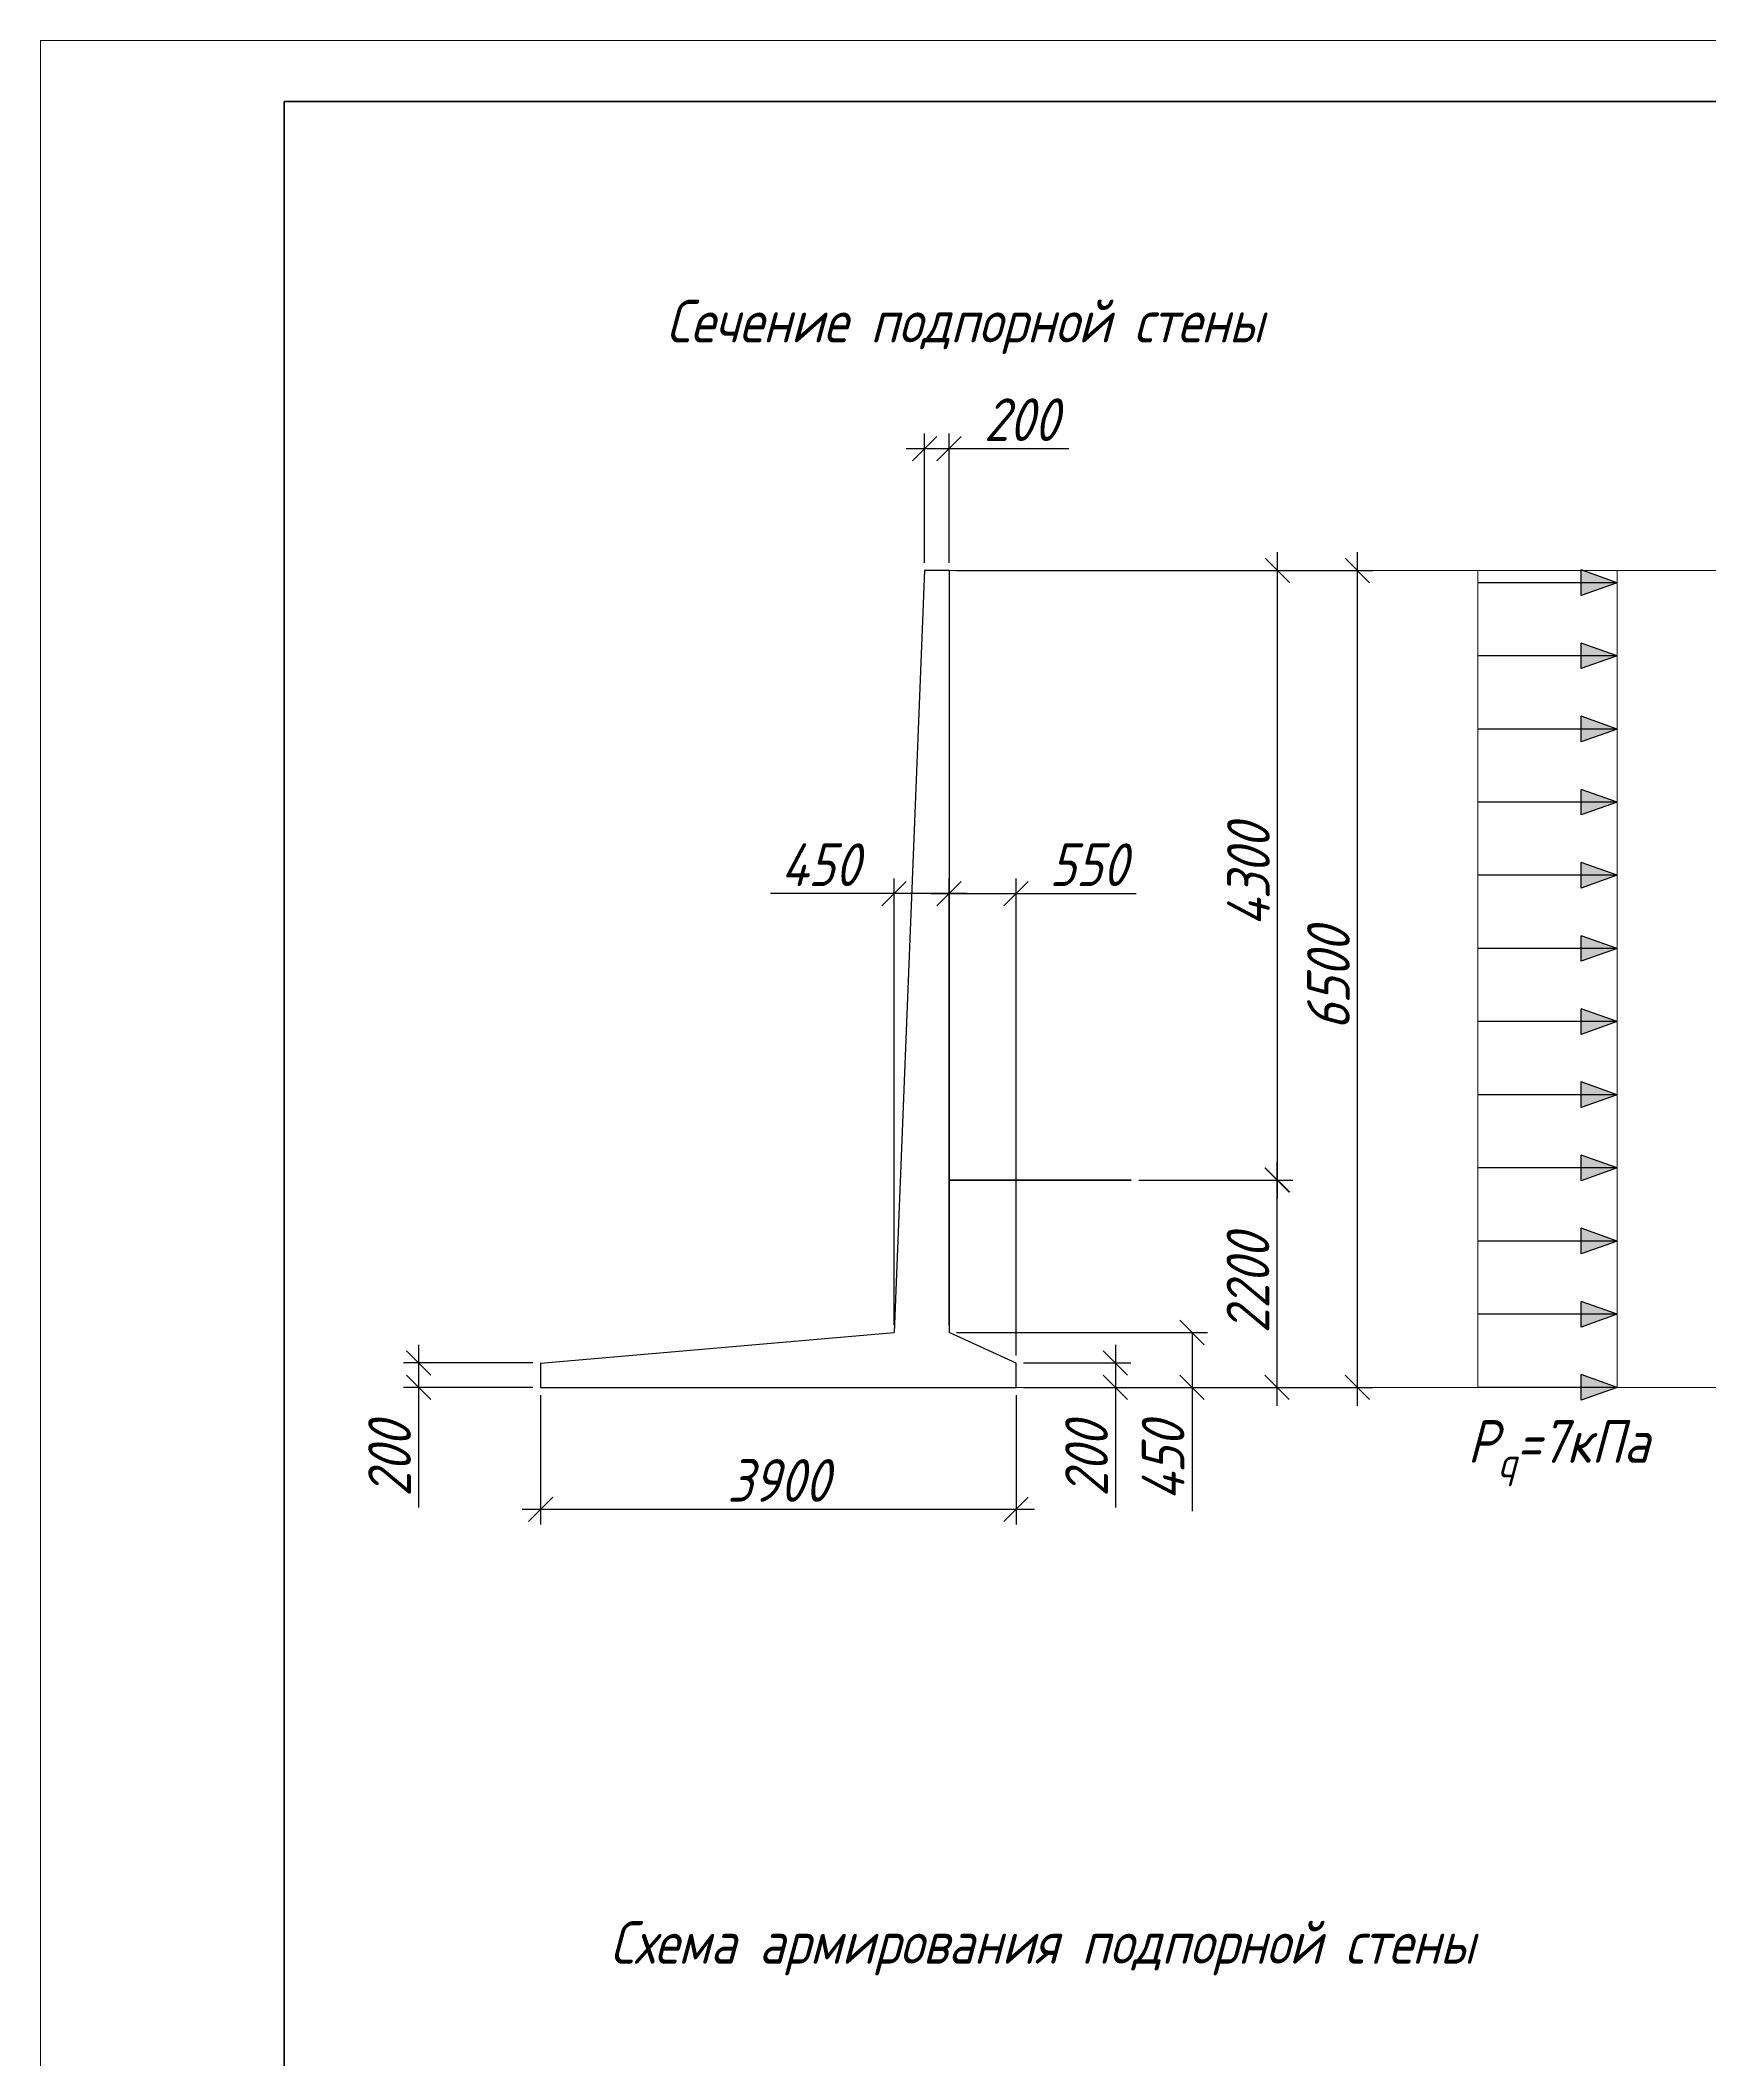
# Model space of a CAD drawing. Header units: millimetres. Extents: x -1004 to 900128, y -352756 to 107728.
# Drawn here: x 316183 to 329873, y -57200 to -40638 of the extents above; entities that cross this region are included whole.
import ezdxf

# ---------------------------------------------------------------- set-up
doc = ezdxf.new("R2010")
doc.units = ezdxf.units.MM
doc.linetypes.add('ACAD_ISO04W100', pattern=[30, 24, -3, 0, -3])
for name, color, linetype, lineweight in [('axles', 152, 'ACAD_ISO04W100', 20), ('basic', 95, 'Continuous', 30), ('frame', 173, 'Continuous', 40), ('size', 45, 'Continuous', 20), ('text', 13, 'Continuous', 20), ('thick', 42, 'Continuous', 35), ('thin', 153, 'Continuous', 18)]:
    doc.layers.add(name, color=color, linetype=linetype, lineweight=lineweight)
doc.styles.add('Structures', font='isocpeur.ttf', dxfattribs={"width": 0.85, "oblique": 15})
doc.styles.add('structures 5', font='isocpeur.ttf', dxfattribs={"width": 0.85, "oblique": 15, "height": 5})
doc.dimstyles.new('structures 3.5', dxfattribs={"dimtxt": 3.5, "dimasz": 2, "dimexe": 1.25, "dimexo": 0.625, "dimtad": 1, "dimtxsty": 'Structures', "dimblk": 'OBLIQUE', "dimcen": 2.5, "dimdle": 1.5, "dimadec": 0, "dimazin": 0, "dimtfac": 1, "dimtmove": 0, "dimatfit": 3, "dimfxl": 1, "dimarcsym": 0})

# ---------------------------------------------------------------- blocks, each defined once
blk = doc.blocks.new('_Oblique')
at = {"color": 0, "linetype": 'ByBlock', "lineweight": -2}
blk.add_line((-0.5, -0.5), (0.5, 0.5), dxfattribs=at)
blk = doc.blocks.new('*D541')
at = {"layer": 'Defpoints', "color": 0, "transparency": 16777216}
for p in [(324185, -51486), (324185, -51686), (325000, -51686)]:
    blk.add_point(p, dxfattribs=at)
at = {"layer": 'size', "color": 0, "lineweight": -2, "transparency": 16777216}
for p, q in [((325000, -51336), (325000, -51686)), ((324247, -51486), (325125, -51486)), ((324247, -51686), (325125, -51686)), ((325000, -51686), (325000, -52670))]:
    blk.add_line(p, q, dxfattribs=at)
at = {"layer": 'size', "color": 0, "lineweight": -2, "transparency": 16777216, "xscale": 200, "yscale": 200, "zscale": 200}
for p, rotation in [((325000, -51486), 90), ((325000, -51686), 270)]:
    blk.add_blockref('_Oblique', p, dxfattribs=dict(at, rotation=rotation))
at = {"layer": 'size', "color": 0, "transparency": 16777216, "insert": (324763, -52278), "char_height": 350, "attachment_point": 5, "rotation": 90, "style": 'Structures'}
blk.add_mtext('200', dxfattribs=at)
blk = doc.blocks.new('*D542')
at = {"layer": 'Defpoints', "color": 0, "transparency": 16777216}
for p in [(320285, -51686), (324185, -51686), (324185, -52686)]:
    blk.add_point(p, dxfattribs=at)
at = {"layer": 'size', "color": 0, "lineweight": -2, "transparency": 16777216}
for p, q in [((320285, -51749), (320285, -52811)), ((324185, -51749), (324185, -52811)), ((320135, -52686), (324335, -52686))]:
    blk.add_line(p, q, dxfattribs=at)
at = {"layer": 'size', "color": 0, "lineweight": -2, "transparency": 16777216, "xscale": 200, "yscale": 200, "zscale": 200, "rotation": 180}
blk.add_blockref('_Oblique', (320285, -52686), dxfattribs=at)
at = {"layer": 'size', "color": 0, "lineweight": -2, "transparency": 16777216, "xscale": 200, "yscale": 200, "zscale": 200}
blk.add_blockref('_Oblique', (324185, -52686), dxfattribs=at)
at = {"layer": 'size', "color": 0, "transparency": 16777216, "insert": (322235, -52449), "char_height": 350, "attachment_point": 5, "style": 'Structures'}
blk.add_mtext('3900', dxfattribs=at)
blk = doc.blocks.new('*D543')
at = {"layer": 'Defpoints', "color": 0, "transparency": 16777216}
for p in [(320285, -51486), (319285, -51686), (320285, -51686)]:
    blk.add_point(p, dxfattribs=at)
at = {"layer": 'size', "color": 0, "lineweight": -2, "transparency": 16777216}
for p, q in [((319285, -51336), (319285, -51686)), ((320222, -51486), (319160, -51486)), ((320222, -51686), (319160, -51686)), ((319285, -51686), (319285, -52670))]:
    blk.add_line(p, q, dxfattribs=at)
at = {"layer": 'size', "color": 0, "lineweight": -2, "transparency": 16777216, "xscale": 200, "yscale": 200, "zscale": 200}
for p, rotation in [((319285, -51486), 90), ((319285, -51686), 270)]:
    blk.add_blockref('_Oblique', p, dxfattribs=dict(at, rotation=rotation))
at = {"layer": 'size', "color": 0, "transparency": 16777216, "insert": (319047, -52278), "char_height": 350, "attachment_point": 5, "rotation": 90, "style": 'Structures'}
blk.add_mtext('200', dxfattribs=at)
blk = doc.blocks.new('*D544')
at = {"layer": 'Defpoints', "color": 0, "transparency": 16777216}
for p in [(323635, -51236), (325629, -51236), (324185, -51686)]:
    blk.add_point(p, dxfattribs=at)
at = {"layer": 'size', "color": 0, "lineweight": -2, "transparency": 16777216}
for p, q in [((323697, -51236), (325754, -51236)), ((325629, -51236), (325629, -51836)), ((324247, -51686), (325754, -51686)), ((325629, -51686), (325629, -52700))]:
    blk.add_line(p, q, dxfattribs=at)
at = {"layer": 'size', "color": 0, "lineweight": -2, "transparency": 16777216, "xscale": 200, "yscale": 200, "zscale": 200}
for p, rotation in [((325629, -51236), 90), ((325629, -51686), 270)]:
    blk.add_blockref('_Oblique', p, dxfattribs=dict(at, rotation=rotation))
at = {"layer": 'size', "color": 0, "transparency": 16777216, "insert": (325391, -52293), "char_height": 350, "attachment_point": 5, "rotation": 90, "style": 'Structures'}
blk.add_mtext('450', dxfattribs=at)
blk = doc.blocks.new('*D545')
at = {"layer": 'Defpoints', "color": 0, "transparency": 16777216}
for p in [(323635, -44986), (326985, -44986), (324185, -51686)]:
    blk.add_point(p, dxfattribs=at)
at = {"layer": 'size', "color": 0, "lineweight": -2, "transparency": 16777216}
for p, q in [((326985, -51836), (326985, -44836)), ((323697, -44986), (327110, -44986)), ((324247, -51686), (327110, -51686))]:
    blk.add_line(p, q, dxfattribs=at)
at = {"layer": 'size', "color": 0, "lineweight": -2, "transparency": 16777216, "xscale": 200, "yscale": 200, "zscale": 200}
for p, rotation in [((326985, -44986), 90), ((326985, -51686), 270)]:
    blk.add_blockref('_Oblique', p, dxfattribs=dict(at, rotation=rotation))
at = {"layer": 'size', "color": 0, "transparency": 16777216, "insert": (326747, -48336), "char_height": 350, "attachment_point": 5, "rotation": 90, "style": 'Structures'}
blk.add_mtext('6500', dxfattribs=at)
blk = doc.blocks.new('*D546')
at = {"layer": 'Defpoints', "color": 0, "transparency": 16777216}
for p in [(324185, -47636), (323635, -51236), (324185, -51486)]:
    blk.add_point(p, dxfattribs=at)
at = {"layer": 'size', "color": 0, "lineweight": -2, "transparency": 16777216}
for p, q in [((323635, -51174), (323635, -47511)), ((324185, -51424), (324185, -47511)), ((323485, -47636), (324185, -47636)), ((324185, -47636), (325169, -47636))]:
    blk.add_line(p, q, dxfattribs=at)
at = {"layer": 'size', "color": 0, "lineweight": -2, "transparency": 16777216, "xscale": 200, "yscale": 200, "zscale": 200, "rotation": 180}
blk.add_blockref('_Oblique', (323635, -47636), dxfattribs=at)
at = {"layer": 'size', "color": 0, "lineweight": -2, "transparency": 16777216, "xscale": 200, "yscale": 200, "zscale": 200}
blk.add_blockref('_Oblique', (324185, -47636), dxfattribs=at)
at = {"layer": 'size', "color": 0, "transparency": 16777216, "insert": (324777, -47399), "char_height": 350, "attachment_point": 5, "style": 'Structures'}
blk.add_mtext('550', dxfattribs=at)
blk = doc.blocks.new('*D547')
at = {"layer": 'Defpoints', "color": 0, "transparency": 16777216}
for p in [(323185, -47636), (323185, -51236), (323635, -51236)]:
    blk.add_point(p, dxfattribs=at)
at = {"layer": 'size', "color": 0, "lineweight": -2, "transparency": 16777216}
for p, q in [((323185, -51174), (323185, -47511)), ((323635, -51174), (323635, -47511)), ((323185, -47636), (322171, -47636)), ((323785, -47636), (323185, -47636))]:
    blk.add_line(p, q, dxfattribs=at)
at = {"layer": 'size', "color": 0, "lineweight": -2, "transparency": 16777216, "xscale": 200, "yscale": 200, "zscale": 200, "rotation": 180}
blk.add_blockref('_Oblique', (323185, -47636), dxfattribs=at)
at = {"layer": 'size', "color": 0, "lineweight": -2, "transparency": 16777216, "xscale": 200, "yscale": 200, "zscale": 200}
blk.add_blockref('_Oblique', (323635, -47636), dxfattribs=at)
at = {"layer": 'size', "color": 0, "transparency": 16777216, "insert": (322578, -47399), "char_height": 350, "attachment_point": 5, "style": 'Structures'}
blk.add_mtext('450', dxfattribs=at)
blk = doc.blocks.new('*D548')
at = {"layer": 'Defpoints', "color": 0, "transparency": 16777216}
for p in [(323635, -43986), (323435, -44986), (323635, -44986)]:
    blk.add_point(p, dxfattribs=at)
at = {"layer": 'size', "color": 0, "lineweight": -2, "transparency": 16777216}
for p, q in [((323435, -44924), (323435, -43861)), ((323635, -44924), (323635, -43861)), ((323285, -43986), (323635, -43986)), ((323635, -43986), (324619, -43986))]:
    blk.add_line(p, q, dxfattribs=at)
at = {"layer": 'size', "color": 0, "lineweight": -2, "transparency": 16777216, "xscale": 200, "yscale": 200, "zscale": 200, "rotation": 180}
blk.add_blockref('_Oblique', (323435, -43986), dxfattribs=at)
at = {"layer": 'size', "color": 0, "lineweight": -2, "transparency": 16777216, "xscale": 200, "yscale": 200, "zscale": 200}
blk.add_blockref('_Oblique', (323635, -43986), dxfattribs=at)
at = {"layer": 'size', "color": 0, "transparency": 16777216, "insert": (324227, -43749), "char_height": 350, "attachment_point": 5, "style": 'Structures'}
blk.add_mtext('200', dxfattribs=at)
blk = doc.blocks.new('*D549')
at = {"layer": 'Defpoints', "color": 0, "transparency": 16777216}
for p in [(325130, -49986), (324335, -51686), (326325, -51686)]:
    blk.add_point(p, dxfattribs=at)
at = {"layer": 'size', "color": 0, "lineweight": -2, "transparency": 16777216}
for p, q in [((326325, -49836), (326325, -51836)), ((325193, -49986), (326450, -49986)), ((324397, -51686), (326450, -51686))]:
    blk.add_line(p, q, dxfattribs=at)
at = {"layer": 'size', "color": 0, "lineweight": -2, "transparency": 16777216, "xscale": 200, "yscale": 200, "zscale": 200}
for p, rotation in [((326325, -49986), 90), ((326325, -51686), 270)]:
    blk.add_blockref('_Oblique', p, dxfattribs=dict(at, rotation=rotation))
at = {"layer": 'size', "color": 0, "transparency": 16777216, "insert": (326087, -50836), "char_height": 350, "attachment_point": 5, "rotation": 90, "style": 'Structures'}
blk.add_mtext('2200', dxfattribs=at)
blk = doc.blocks.new('*D550')
at = {"layer": 'Defpoints', "color": 0, "transparency": 16777216}
for p in [(323635, -44986), (326329, -44986), (325130, -49986)]:
    blk.add_point(p, dxfattribs=at)
at = {"layer": 'size', "color": 0, "lineweight": -2, "transparency": 16777216}
for p, q in [((326329, -50136), (326329, -44836)), ((323697, -44986), (326454, -44986)), ((325193, -49986), (326454, -49986))]:
    blk.add_line(p, q, dxfattribs=at)
at = {"layer": 'size', "color": 0, "lineweight": -2, "transparency": 16777216, "xscale": 200, "yscale": 200, "zscale": 200}
for p, rotation in [((326329, -44986), 90), ((326329, -49986), 270)]:
    blk.add_blockref('_Oblique', p, dxfattribs=dict(at, rotation=rotation))
at = {"layer": 'size', "color": 0, "transparency": 16777216, "insert": (326091, -47486), "char_height": 350, "attachment_point": 5, "rotation": 90, "style": 'Structures'}
blk.add_mtext('4300', dxfattribs=at)

msp = doc.modelspace()

# ---------------------------------------------------------------- hatches: boundary and pattern name
at = {"layer": 'basic'}
h = msp.add_hatch(color=256, dxfattribs=at)
h.dxf.hatch_style = 1
h.paths.add_polyline_path([(328820.238, -44981.126), (329114.894, -45086.051), (328820.238, -45086.051)])
h.paths.add_polyline_path([(328820.238, -45086.051), (329114.894, -45086.051), (328820.238, -45190.976)])
h = msp.add_hatch(color=256, dxfattribs=at)
h.dxf.hatch_style = 1
h.paths.add_polyline_path([(328820.238, -45581.126), (329114.894, -45686.051), (328820.238, -45686.051)])
h.paths.add_polyline_path([(328820.238, -45686.051), (329114.894, -45686.051), (328820.238, -45790.976)])
h = msp.add_hatch(color=256, dxfattribs=at)
h.dxf.hatch_style = 1
h.paths.add_polyline_path([(328820.238, -46181.126), (329114.894, -46286.051), (328820.238, -46286.051)])
h.paths.add_polyline_path([(328820.238, -46286.051), (329114.894, -46286.051), (328820.238, -46390.976)])
h = msp.add_hatch(color=256, dxfattribs=at)
h.dxf.hatch_style = 1
h.paths.add_polyline_path([(328820.238, -46781.126), (329114.894, -46886.051), (328820.238, -46886.051)])
h.paths.add_polyline_path([(328820.238, -46886.051), (329114.894, -46886.051), (328820.238, -46990.976)])
h = msp.add_hatch(color=256, dxfattribs=at)
h.dxf.hatch_style = 1
h.paths.add_polyline_path([(328820.238, -47381.126), (329114.894, -47486.051), (328820.238, -47486.051)])
h.paths.add_polyline_path([(328820.238, -47486.051), (329114.894, -47486.051), (328820.238, -47590.976)])
h = msp.add_hatch(color=256, dxfattribs=at)
h.dxf.hatch_style = 1
h.paths.add_polyline_path([(328820.238, -47981.126), (329114.894, -48086.051), (328820.238, -48086.051)])
h.paths.add_polyline_path([(328820.238, -48086.051), (329114.894, -48086.051), (328820.238, -48190.976)])
h = msp.add_hatch(color=256, dxfattribs=at)
h.dxf.hatch_style = 1
h.paths.add_polyline_path([(328820.238, -48581.126), (329114.894, -48686.051), (328820.238, -48686.051)])
h.paths.add_polyline_path([(328820.238, -48686.051), (329114.894, -48686.051), (328820.238, -48790.976)])
h = msp.add_hatch(color=256, dxfattribs=at)
h.dxf.hatch_style = 1
h.paths.add_polyline_path([(328820.238, -49181.126), (329114.894, -49286.051), (328820.238, -49286.051)])
h.paths.add_polyline_path([(328820.238, -49286.051), (329114.894, -49286.051), (328820.238, -49390.976)])
h = msp.add_hatch(color=256, dxfattribs=at)
h.dxf.hatch_style = 1
h.paths.add_polyline_path([(328820.238, -49781.126), (329114.894, -49886.051), (328820.238, -49886.051)])
h.paths.add_polyline_path([(328820.238, -49886.051), (329114.894, -49886.051), (328820.238, -49990.976)])
h = msp.add_hatch(color=256, dxfattribs=at)
h.dxf.hatch_style = 1
h.paths.add_polyline_path([(328820.238, -50381.126), (329114.894, -50486.051), (328820.238, -50486.051)])
h.paths.add_polyline_path([(328820.238, -50486.051), (329114.894, -50486.051), (328820.238, -50590.976)])
h = msp.add_hatch(color=256, dxfattribs=at)
h.dxf.hatch_style = 1
h.paths.add_polyline_path([(328820.238, -50981.126), (329114.894, -51086.051), (328820.238, -51086.051)])
h.paths.add_polyline_path([(328820.238, -51086.051), (329114.894, -51086.051), (328820.238, -51190.976)])
h = msp.add_hatch(color=256, dxfattribs=at)
h.dxf.hatch_style = 1
h.paths.add_polyline_path([(328820.238, -51581.126), (329114.894, -51686.051), (328820.238, -51686.051)])
h.paths.add_polyline_path([(328820.238, -51686.051), (329114.894, -51686.051), (328820.238, -51790.976)])

# ---------------------------------------------------------------- linework, layer by layer
at = {"layer": 'axles', "ltscale": 0.2}
for p, q in [((332663.503, -44986.051), (323634.984, -44986.051)), ((334665.219, -51686.051), (324184.984, -51686.051))]:
    msp.add_line(p, q, dxfattribs=at)
at = {"layer": 'basic'}
for p, q in [((323434.984, -44986.051), (323184.984, -51236.051)), ((323634.984, -44986.051), (323434.984, -44986.051)), ((323634.984, -44986.051), (323634.984, -51236.051)), ((329114.894, -45086.051), (328820.238, -44981.126)), ((328820.238, -45190.976), (328820.238, -44981.126)), ((329114.894, -45086.051), (327973.027, -45086.051)), ((329114.894, -45086.051), (328820.238, -45190.976)), ((329114.894, -45686.051), (327973.027, -45686.051)), ((329114.894, -45686.051), (328820.238, -45581.126)), ((328820.238, -45790.976), (328820.238, -45581.126)), ((329114.894, -45686.051), (328820.238, -45790.976)), ((329114.894, -46286.051), (328820.238, -46181.126)), ((328820.238, -46390.976), (328820.238, -46181.126)), ((329114.894, -46286.051), (327973.027, -46286.051)), ((329114.894, -46286.051), (328820.238, -46390.976)), ((329114.894, -46886.051), (328820.238, -46781.126)), ((328820.238, -46990.976), (328820.238, -46781.126)), ((329114.894, -46886.051), (327973.027, -46886.051)), ((329114.894, -46886.051), (328820.238, -46990.976)), ((329114.894, -47486.051), (327973.027, -47486.051)), ((329114.894, -47486.051), (328820.238, -47381.126)), ((328820.238, -47590.976), (328820.238, -47381.126)), ((329114.894, -47486.051), (328820.238, -47590.976)), ((329114.894, -48086.051), (328820.238, -47981.126)), ((328820.238, -48190.976), (328820.238, -47981.126)), ((329114.894, -48086.051), (327973.027, -48086.051)), ((329114.894, -48086.051), (328820.238, -48190.976)), ((329114.894, -48686.051), (327973.027, -48686.051)), ((329114.894, -48686.051), (328820.238, -48581.126)), ((328820.238, -48790.976), (328820.238, -48581.126)), ((329114.894, -48686.051), (328820.238, -48790.976)), ((329114.894, -49286.051), (328820.238, -49181.126)), ((328820.238, -49390.976), (328820.238, -49181.126)), ((329114.894, -49286.051), (327973.027, -49286.051)), ((329114.894, -49286.051), (328820.238, -49390.976)), ((329114.894, -49886.051), (328820.238, -49781.126)), ((328820.238, -49990.976), (328820.238, -49781.126)), ((329114.894, -49886.051), (327973.027, -49886.051)), ((329114.894, -49886.051), (328820.238, -49990.976)), ((329114.894, -50486.051), (327973.027, -50486.051)), ((329114.894, -50486.051), (328820.238, -50381.126)), ((328820.238, -50590.976), (328820.238, -50381.126)), ((329114.894, -50486.051), (328820.238, -50590.976)), ((329114.894, -51086.051), (328820.238, -50981.126)), ((328820.238, -51190.976), (328820.238, -50981.126)), ((329114.894, -51086.051), (327973.027, -51086.051)), ((329114.894, -51086.051), (328820.238, -51190.976)), ((320284.984, -51486.051), (323184.984, -51236.051)), ((324184.984, -51486.051), (323634.984, -51236.051)), ((320284.984, -51486.051), (320284.984, -51686.051)), ((324184.984, -51686.051), (324184.984, -51486.051)), ((329114.894, -51686.051), (328820.238, -51581.126)), ((328820.238, -51790.976), (328820.238, -51581.126)), ((320284.984, -51686.051), (324184.984, -51686.051)), ((329114.894, -51686.051), (327973.027, -51686.051)), ((329114.894, -51686.051), (328820.238, -51790.976))]:
    msp.add_line(p, q, dxfattribs=at)
at = {"layer": 'frame'}
for p, q in [((318183.024, -41138.018), (375083.024, -41138.018)), ((318183.024, -82138.018), (318183.024, -41138.018))]:
    msp.add_line(p, q, dxfattribs=at)
at = {"layer": 'thick'}
msp.add_line((323634.984, -49986.051), (325130.307, -49986.051), dxfattribs=at)
at = {"layer": 'thin'}
for p, q in [((316183.024, -40638.018), (375583.024, -40638.018)), ((316183.024, -82638.018), (316183.024, -40638.018)), ((327973.027, -51686.051), (327973.027, -44986.051)), ((329114.894, -51686.051), (329114.894, -44986.051))]:
    msp.add_line(p, q, dxfattribs=at)
msp.add_lwpolyline([(323634.984, -49986.051), (325130.307, -49986.051)], dxfattribs=at)

# ---------------------------------------------------------------- texts
at = {"layer": 'text', "char_height": 350, "attachment_point": 5}
for s, insert, width, style in [('Сечение подпорной стены', (323764.76, -42988.332), 5622.78125, 'Structures'), ('\\A1;P{\\H0.7x;\\S^ q;\\H1.42857x;=7кПа}', (328632.457, -52189.256), 1905.54601, 'structures 5'), ('Схема армирования подпорной стены', (324399.676, -56285.863), 7305.86435, 'Structures')]:
    msp.add_mtext(s, dxfattribs=dict(at, insert=insert, width=width, style=style))

# ---------------------------------------------------------------- dimensions: what is measured, and where the dimension line sits
at = {"layer": 'size'}
dim = msp.add_linear_dim(base=(323634.984, -43986.051), p1=(323434.984, -44986.051), p2=(323634.984, -44986.051), dimstyle='structures 3.5', dxfattribs=at)
dim.commit()
dim.dimension.update_dxf_attribs({"geometry": '*D548', "text_midpoint": (324227, -43748.551)})
for base, p1, p2, text, picture, middle in [((326984.984, -44986.051), (324184.984, -51686.051), (323634.984, -44986.051), '6500', '*D545', (326747.484, -48336.051)), ((326328.744, -44986.051), (325130.307, -49986.051), (323634.984, -44986.051), '4300', '*D550', (326091.244, -47486.051)), ((326324.994, -51686.051), (325130.307, -49986.051), (324334.984, -51686.051), '2200', '*D549', (326087.494, -50836.051))]:
    dim = msp.add_linear_dim(base=base, p1=p1, p2=p2, angle=90, text=text, dimstyle='structures 3.5', dxfattribs=at)
    dim.commit()
    dim.dimension.update_dxf_attribs({"geometry": picture, "text_midpoint": middle})
for base, p1, p2, text, picture, middle in [((323184.984, -47636.051), (323634.984, -51236.051), (323184.984, -51236.051), '450', '*D547', (322578.093, -47398.551)), ((324184.984, -47636.051), (323634.984, -51236.051), (324184.984, -51486.051), '550', '*D546', (324777, -47398.551)), ((324184.984, -52686.051), (320284.984, -51686.051), (324184.984, -51686.051), '3900', '*D542', (322234.984, -52448.551))]:
    dim = msp.add_linear_dim(base=base, p1=p1, p2=p2, text=text, dimstyle='structures 3.5', dxfattribs=at)
    dim.commit()
    dim.dimension.update_dxf_attribs({"geometry": picture, "text_midpoint": middle})
dim = msp.add_linear_dim(base=(325628.501, -51236.051), p1=(324184.984, -51686.051), p2=(323634.984, -51236.051), angle=90, dimstyle='structures 3.5', dxfattribs=at)
dim.commit()
dim.dimension.update_dxf_attribs({"geometry": '*D544', "text_midpoint": (325628.501, -52292.942), "dimtype": 160})
for base, p1, p2, picture, middle in [((319284.984, -51686.051), (320284.984, -51486.051), (320284.984, -51686.051), '*D543', (319047.484, -52278.067)), ((325000.439, -51686.051), (324184.984, -51486.051), (324184.984, -51686.051), '*D541', (324762.939, -52278.067))]:
    dim = msp.add_linear_dim(base=base, p1=p1, p2=p2, angle=90, dimstyle='structures 3.5', dxfattribs=at)
    dim.commit()
    dim.dimension.update_dxf_attribs({"geometry": picture, "text_midpoint": middle})

doc.saveas('drawing.dxf')
